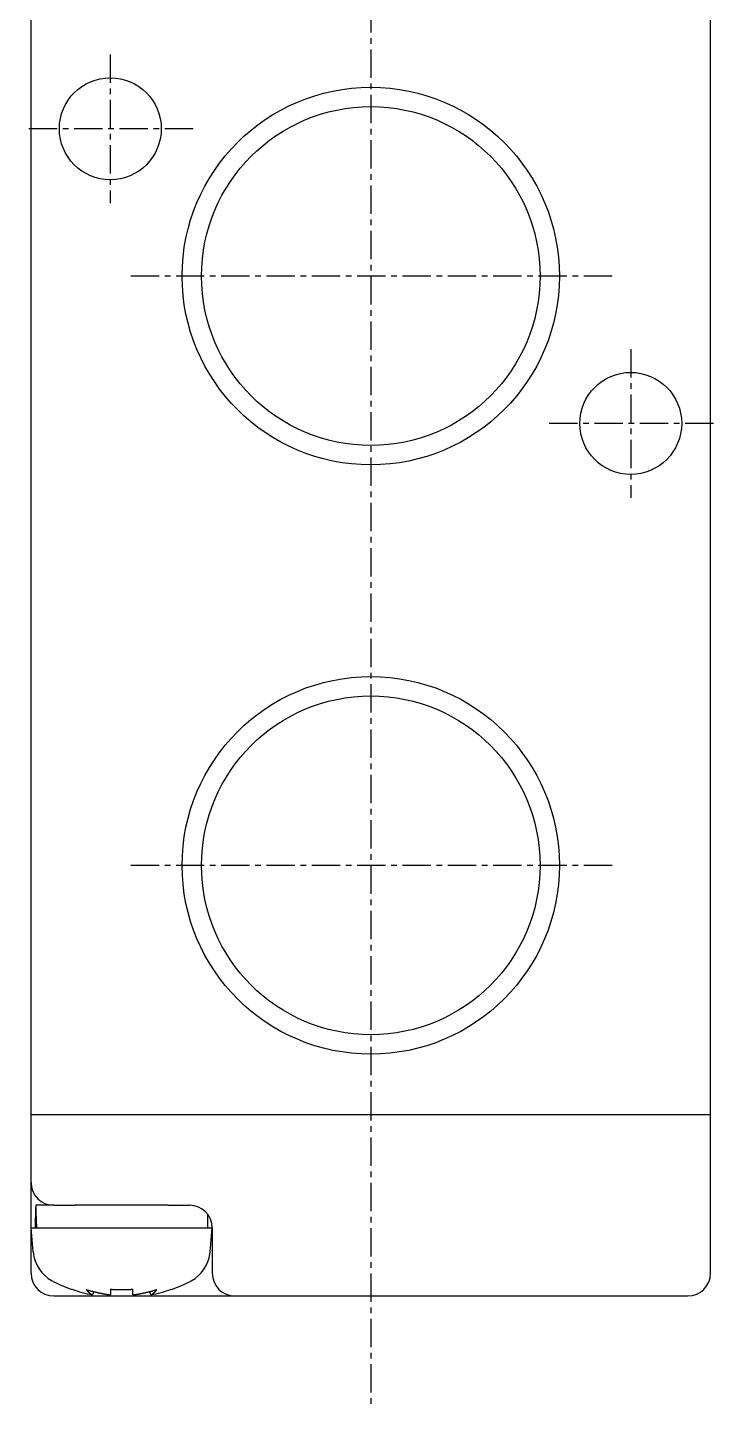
# Model space of a CAD drawing. Extents: x -7 to 305, y -225 to 131.
# Drawn here: x 269.5 to 299.8, y -159.9 to -99 of the extents above; entities that cross this region are included whole.
import ezdxf

# ---------------------------------------------------------------- set-up
doc = ezdxf.new("R2010")
doc.units = 0
doc.linetypes.add('CENTER', pattern=[2, 1.25, -0.25, 0.25, -0.25])
doc.layers.get('0').update_dxf_attribs({"linetype": 'CONTINUOUS'})
doc.layers.add('CENTER', color=1, linetype='CENTER')

msp = doc.modelspace()

# ---------------------------------------------------------------- linework, layer by layer
at = {"color": 7, "linetype": 'CONTINUOUS'}
for p, q in [((269.656, -153.988), (269.656, -44.988)), ((299.656, -153.988), (299.656, -49.488)), ((269.656, -146.988), (299.656, -146.988)), ((270.656, -150.988), (269.861, -150.988)), ((270.656, -150.988), (271.606, -150.988)), ((275.705, -150.988), (271.606, -150.988)), ((275.705, -150.988), (276.656, -150.988)), ((269.856, -151.988), (269.856, -151.538)), ((277.456, -151.988), (277.456, -151.388)), ((269.748, -153.047), (269.656, -151.988)), ((269.656, -151.988), (277.656, -151.988)), ((277.563, -153.047), (277.656, -151.988)), ((277.656, -151.988), (277.656, -153.988)), ((271.469, -154.69), (271.456, -154.705)), ((273.161, -154.69), (273.161, -154.94)), ((274.151, -154.94), (274.151, -154.69)), ((275.856, -154.705), (275.842, -154.69)), ((270.656, -154.988), (298.656, -154.988)), ((272.422, -154.796), (272.364, -154.94)), ((274.947, -154.94), (274.889, -154.796))]:
    msp.add_line(p, q, dxfattribs=at)
for points in [[(269.861, -150.988, 0), (269.861, -150.996, 0), (269.861, -151.004, 0), (269.86, -151.012, 0), (269.86, -151.02, 0), (269.86, -151.028, 0), (269.86, -151.035, 0), (269.86, -151.043, 0), (269.86, -151.051, 0), (269.86, -151.059, 0), (269.86, -151.067, 0), (269.859, -151.074, 0), (269.859, -151.082, 0), (269.859, -151.09, 0), (269.859, -151.098, 0), (269.859, -151.106, 0), (269.859, -151.113, 0), (269.859, -151.121, 0), (269.859, -151.129, 0), (269.858, -151.137, 0), (269.858, -151.145, 0), (269.858, -151.152, 0), (269.858, -151.16, 0), (269.858, -151.168, 0), (269.858, -151.176, 0), (269.858, -151.184, 0), (269.858, -151.192, 0), (269.858, -151.199, 0), (269.858, -151.207, 0), (269.857, -151.215, 0), (269.857, -151.223, 0), (269.857, -151.231, 0), (269.857, -151.238, 0), (269.857, -151.246, 0), (269.857, -151.254, 0), (269.857, -151.262, 0), (269.857, -151.27, 0), (269.857, -151.277, 0), (269.857, -151.285, 0), (269.857, -151.293, 0), (269.857, -151.301, 0), (269.857, -151.309, 0), (269.856, -151.317, 0), (269.856, -151.324, 0), (269.856, -151.332, 0), (269.856, -151.34, 0), (269.856, -151.348, 0), (269.856, -151.356, 0), (269.856, -151.363, 0), (269.856, -151.371, 0), (269.856, -151.379, 0), (269.856, -151.387, 0), (269.856, -151.395, 0), (269.856, -151.402, 0), (269.856, -151.41, 0), (269.856, -151.418, 0), (269.856, -151.426, 0), (269.856, -151.434, 0), (269.856, -151.442, 0), (269.856, -151.449, 0), (269.856, -151.457, 0), (269.856, -151.465, 0), (269.856, -151.473, 0), (269.856, -151.481, 0), (269.856, -151.488, 0), (269.856, -151.496, 0), (269.856, -151.504, 0), (269.856, -151.512, 0), (269.856, -151.52, 0), (269.856, -151.528, 0), (269.856, -151.535, 0), (269.856, -151.543, 0), (269.856, -151.551, 0), (269.856, -151.559, 0), (269.856, -151.567, 0), (269.856, -151.574, 0), (269.856, -151.582, 0), (269.856, -151.59, 0), (269.856, -151.598, 0), (269.856, -151.606, 0), (269.856, -151.613, 0), (269.856, -151.621, 0), (269.856, -151.629, 0), (269.856, -151.637, 0), (269.856, -151.645, 0), (269.856, -151.653, 0), (269.856, -151.66, 0), (269.856, -151.668, 0), (269.856, -151.676, 0), (269.856, -151.684, 0), (269.856, -151.692, 0), (269.856, -151.699, 0), (269.856, -151.707, 0), (269.856, -151.715, 0), (269.856, -151.723, 0), (269.856, -151.731, 0), (269.856, -151.739, 0), (269.856, -151.746, 0), (269.856, -151.754, 0), (269.856, -151.762, 0), (269.857, -151.77, 0), (269.857, -151.778, 0), (269.857, -151.785, 0), (269.857, -151.793, 0), (269.857, -151.801, 0), (269.857, -151.809, 0), (269.857, -151.817, 0), (269.857, -151.824, 0), (269.857, -151.832, 0), (269.857, -151.84, 0), (269.857, -151.848, 0), (269.857, -151.856, 0), (269.857, -151.864, 0), (269.858, -151.871, 0), (269.858, -151.879, 0), (269.858, -151.887, 0), (269.858, -151.895, 0), (269.858, -151.903, 0), (269.858, -151.91, 0), (269.858, -151.918, 0), (269.858, -151.926, 0), (269.858, -151.934, 0), (269.858, -151.942, 0), (269.859, -151.949, 0), (269.859, -151.957, 0), (269.859, -151.965, 0), (269.859, -151.973, 0), (269.859, -151.981, 0), (269.859, -151.988, 0)], [(269.861, -150.988, 0), (269.861, -150.996, 0), (269.861, -151.004, 0), (269.861, -151.012, 0), (269.862, -151.02, 0), (269.862, -151.028, 0), (269.862, -151.036, 0), (269.862, -151.043, 0), (269.862, -151.051, 0), (269.862, -151.059, 0), (269.863, -151.067, 0), (269.863, -151.075, 0), (269.863, -151.083, 0), (269.863, -151.09, 0), (269.863, -151.098, 0), (269.863, -151.106, 0), (269.864, -151.114, 0), (269.864, -151.122, 0), (269.864, -151.13, 0), (269.864, -151.137, 0), (269.864, -151.145, 0), (269.865, -151.153, 0), (269.865, -151.161, 0), (269.865, -151.169, 0), (269.865, -151.177, 0), (269.865, -151.185, 0), (269.866, -151.192, 0), (269.866, -151.2, 0), (269.866, -151.208, 0), (269.866, -151.216, 0), (269.866, -151.224, 0), (269.867, -151.232, 0), (269.867, -151.239, 0), (269.867, -151.247, 0), (269.867, -151.255, 0), (269.867, -151.263, 0), (269.868, -151.271, 0), (269.868, -151.278, 0), (269.868, -151.286, 0), (269.868, -151.294, 0), (269.869, -151.302, 0), (269.869, -151.31, 0), (269.869, -151.318, 0), (269.869, -151.325, 0), (269.87, -151.333, 0), (269.87, -151.341, 0), (269.87, -151.349, 0), (269.87, -151.357, 0), (269.871, -151.365, 0), (269.871, -151.372, 0), (269.871, -151.38, 0), (269.871, -151.388, 0), (269.872, -151.396, 0), (269.872, -151.404, 0), (269.872, -151.412, 0), (269.872, -151.419, 0), (269.873, -151.427, 0), (269.873, -151.435, 0), (269.873, -151.443, 0), (269.874, -151.451, 0), (269.874, -151.458, 0), (269.874, -151.466, 0), (269.874, -151.474, 0), (269.875, -151.482, 0), (269.875, -151.49, 0), (269.875, -151.498, 0), (269.875, -151.505, 0), (269.876, -151.513, 0), (269.876, -151.521, 0), (269.876, -151.529, 0), (269.877, -151.537, 0), (269.877, -151.544, 0), (269.877, -151.552, 0), (269.878, -151.56, 0), (269.878, -151.568, 0), (269.878, -151.576, 0), (269.879, -151.583, 0), (269.879, -151.591, 0), (269.879, -151.599, 0), (269.879, -151.607, 0), (269.88, -151.615, 0), (269.88, -151.622, 0), (269.88, -151.63, 0), (269.881, -151.638, 0), (269.881, -151.646, 0), (269.881, -151.654, 0), (269.882, -151.662, 0), (269.882, -151.669, 0), (269.882, -151.677, 0), (269.883, -151.685, 0), (269.883, -151.693, 0), (269.883, -151.701, 0), (269.884, -151.708, 0), (269.884, -151.716, 0), (269.885, -151.724, 0), (269.885, -151.732, 0), (269.885, -151.739, 0), (269.886, -151.747, 0), (269.886, -151.755, 0), (269.886, -151.763, 0), (269.887, -151.771, 0), (269.887, -151.778, 0), (269.887, -151.786, 0), (269.888, -151.794, 0), (269.888, -151.802, 0), (269.889, -151.81, 0), (269.889, -151.817, 0), (269.889, -151.825, 0), (269.89, -151.833, 0), (269.89, -151.841, 0), (269.89, -151.849, 0), (269.891, -151.856, 0), (269.891, -151.864, 0), (269.892, -151.872, 0), (269.892, -151.88, 0), (269.892, -151.887, 0), (269.893, -151.895, 0), (269.893, -151.903, 0), (269.894, -151.911, 0), (269.894, -151.919, 0), (269.894, -151.926, 0), (269.895, -151.934, 0), (269.895, -151.942, 0), (269.896, -151.95, 0), (269.896, -151.957, 0), (269.896, -151.965, 0), (269.897, -151.973, 0), (269.897, -151.981, 0), (269.898, -151.988, 0)], [(272.1, -154.705, 0), (272.102, -154.707, 0), (272.103, -154.71, 0), (272.105, -154.712, 0), (272.107, -154.715, 0), (272.109, -154.717, 0), (272.111, -154.72, 0), (272.112, -154.722, 0), (272.114, -154.725, 0), (272.116, -154.727, 0), (272.118, -154.73, 0), (272.12, -154.732, 0), (272.121, -154.734, 0), (272.123, -154.737, 0), (272.125, -154.739, 0), (272.127, -154.742, 0), (272.129, -154.744, 0), (272.13, -154.746, 0), (272.132, -154.749, 0), (272.134, -154.751, 0), (272.136, -154.753, 0), (272.138, -154.756, 0), (272.14, -154.758, 0), (272.142, -154.76, 0), (272.143, -154.762, 0), (272.145, -154.765, 0), (272.147, -154.767, 0), (272.149, -154.769, 0), (272.151, -154.771, 0), (272.153, -154.774, 0), (272.155, -154.776, 0), (272.157, -154.778, 0), (272.159, -154.78, 0), (272.16, -154.782, 0), (272.162, -154.785, 0), (272.164, -154.787, 0), (272.166, -154.789, 0), (272.168, -154.791, 0), (272.17, -154.793, 0), (272.172, -154.795, 0), (272.174, -154.797, 0), (272.176, -154.799, 0), (272.178, -154.802, 0), (272.18, -154.804, 0), (272.182, -154.806, 0), (272.184, -154.808, 0), (272.186, -154.81, 0), (272.188, -154.812, 0), (272.19, -154.814, 0), (272.192, -154.816, 0), (272.194, -154.818, 0), (272.196, -154.82, 0), (272.198, -154.822, 0), (272.2, -154.824, 0), (272.202, -154.826, 0), (272.204, -154.828, 0), (272.206, -154.83, 0), (272.208, -154.831, 0), (272.21, -154.833, 0), (272.212, -154.835, 0), (272.214, -154.837, 0), (272.216, -154.839, 0), (272.218, -154.841, 0), (272.22, -154.843, 0), (272.222, -154.845, 0), (272.224, -154.846, 0), (272.226, -154.848, 0), (272.228, -154.85, 0), (272.23, -154.852, 0), (272.232, -154.854, 0), (272.235, -154.855, 0), (272.237, -154.857, 0), (272.239, -154.859, 0), (272.241, -154.861, 0), (272.243, -154.862, 0), (272.245, -154.864, 0), (272.247, -154.866, 0), (272.249, -154.868, 0), (272.251, -154.869, 0), (272.254, -154.871, 0), (272.256, -154.873, 0), (272.258, -154.874, 0), (272.26, -154.876, 0), (272.262, -154.877, 0), (272.264, -154.879, 0), (272.267, -154.881, 0), (272.269, -154.882, 0), (272.271, -154.884, 0), (272.273, -154.885, 0), (272.275, -154.887, 0), (272.277, -154.889, 0), (272.28, -154.89, 0), (272.282, -154.892, 0), (272.284, -154.893, 0), (272.286, -154.895, 0), (272.288, -154.896, 0), (272.291, -154.898, 0), (272.293, -154.899, 0), (272.295, -154.901, 0), (272.297, -154.902, 0), (272.3, -154.904, 0), (272.302, -154.905, 0), (272.304, -154.906, 0), (272.306, -154.908, 0), (272.308, -154.909, 0), (272.311, -154.911, 0), (272.313, -154.912, 0), (272.315, -154.913, 0), (272.318, -154.915, 0), (272.32, -154.916, 0), (272.322, -154.917, 0), (272.324, -154.919, 0), (272.327, -154.92, 0), (272.329, -154.921, 0), (272.331, -154.923, 0), (272.334, -154.924, 0), (272.336, -154.925, 0), (272.338, -154.926, 0), (272.34, -154.928, 0), (272.343, -154.929, 0), (272.345, -154.93, 0), (272.347, -154.931, 0), (272.35, -154.933, 0), (272.352, -154.934, 0), (272.354, -154.935, 0), (272.357, -154.936, 0), (272.359, -154.937, 0), (272.362, -154.938, 0), (272.364, -154.94, 0)], [(272.1, -154.705, 0), (272.108, -154.707, 0), (272.116, -154.71, 0), (272.125, -154.712, 0), (272.133, -154.715, 0), (272.141, -154.717, 0), (272.149, -154.72, 0), (272.157, -154.722, 0), (272.166, -154.725, 0), (272.174, -154.727, 0), (272.182, -154.73, 0), (272.19, -154.732, 0), (272.198, -154.734, 0), (272.207, -154.737, 0), (272.215, -154.739, 0), (272.223, -154.742, 0), (272.231, -154.744, 0), (272.239, -154.746, 0), (272.248, -154.749, 0), (272.256, -154.751, 0), (272.264, -154.753, 0), (272.272, -154.756, 0), (272.281, -154.758, 0), (272.289, -154.76, 0), (272.297, -154.762, 0), (272.305, -154.765, 0), (272.314, -154.767, 0), (272.322, -154.769, 0), (272.33, -154.771, 0), (272.338, -154.774, 0), (272.347, -154.776, 0), (272.355, -154.778, 0), (272.363, -154.78, 0), (272.371, -154.782, 0), (272.38, -154.785, 0), (272.388, -154.787, 0), (272.396, -154.789, 0), (272.404, -154.791, 0), (272.413, -154.793, 0), (272.421, -154.795, 0), (272.429, -154.797, 0), (272.437, -154.799, 0), (272.446, -154.802, 0), (272.454, -154.804, 0), (272.462, -154.806, 0), (272.47, -154.808, 0), (272.479, -154.81, 0), (272.487, -154.812, 0), (272.495, -154.814, 0), (272.504, -154.816, 0), (272.512, -154.818, 0), (272.52, -154.82, 0), (272.528, -154.822, 0), (272.537, -154.824, 0), (272.545, -154.826, 0), (272.553, -154.828, 0), (272.561, -154.83, 0), (272.57, -154.831, 0), (272.578, -154.833, 0), (272.586, -154.835, 0), (272.595, -154.837, 0), (272.603, -154.839, 0), (272.611, -154.841, 0), (272.62, -154.843, 0), (272.628, -154.845, 0), (272.636, -154.846, 0), (272.644, -154.848, 0), (272.653, -154.85, 0), (272.661, -154.852, 0), (272.669, -154.854, 0), (272.678, -154.855, 0), (272.686, -154.857, 0), (272.694, -154.859, 0), (272.703, -154.861, 0), (272.711, -154.862, 0), (272.719, -154.864, 0), (272.727, -154.866, 0), (272.736, -154.868, 0), (272.744, -154.869, 0), (272.752, -154.871, 0), (272.761, -154.873, 0), (272.769, -154.874, 0), (272.777, -154.876, 0), (272.786, -154.877, 0), (272.794, -154.879, 0), (272.802, -154.881, 0), (272.811, -154.882, 0), (272.819, -154.884, 0), (272.827, -154.885, 0), (272.836, -154.887, 0), (272.844, -154.889, 0), (272.852, -154.89, 0), (272.861, -154.892, 0), (272.869, -154.893, 0), (272.877, -154.895, 0), (272.886, -154.896, 0), (272.894, -154.898, 0), (272.902, -154.899, 0), (272.911, -154.901, 0), (272.919, -154.902, 0), (272.927, -154.904, 0), (272.935, -154.905, 0), (272.944, -154.906, 0), (272.952, -154.908, 0), (272.96, -154.909, 0), (272.969, -154.911, 0), (272.977, -154.912, 0), (272.985, -154.913, 0), (272.994, -154.915, 0), (273.002, -154.916, 0), (273.011, -154.917, 0), (273.019, -154.919, 0), (273.027, -154.92, 0), (273.036, -154.921, 0), (273.044, -154.923, 0), (273.052, -154.924, 0), (273.061, -154.925, 0), (273.069, -154.926, 0), (273.077, -154.928, 0), (273.086, -154.929, 0), (273.094, -154.93, 0), (273.102, -154.931, 0), (273.111, -154.933, 0), (273.119, -154.934, 0), (273.127, -154.935, 0), (273.136, -154.936, 0), (273.144, -154.937, 0), (273.152, -154.938, 0), (273.161, -154.94, 0)], [(273.161, -154.69, 0), (273.168, -154.69, 0), (273.176, -154.69, 0), (273.184, -154.691, 0), (273.191, -154.691, 0), (273.199, -154.692, 0), (273.207, -154.692, 0), (273.215, -154.693, 0), (273.222, -154.693, 0), (273.23, -154.694, 0), (273.238, -154.694, 0), (273.246, -154.694, 0), (273.253, -154.695, 0), (273.261, -154.695, 0), (273.269, -154.696, 0), (273.276, -154.696, 0), (273.284, -154.696, 0), (273.292, -154.697, 0), (273.3, -154.697, 0), (273.307, -154.697, 0), (273.315, -154.698, 0), (273.323, -154.698, 0), (273.331, -154.698, 0), (273.338, -154.699, 0), (273.346, -154.699, 0), (273.354, -154.699, 0), (273.362, -154.699, 0), (273.369, -154.7, 0), (273.377, -154.7, 0), (273.385, -154.7, 0), (273.392, -154.701, 0), (273.4, -154.701, 0), (273.408, -154.701, 0), (273.416, -154.701, 0), (273.423, -154.701, 0), (273.431, -154.702, 0), (273.439, -154.702, 0), (273.447, -154.702, 0), (273.454, -154.702, 0), (273.462, -154.703, 0), (273.47, -154.703, 0), (273.478, -154.703, 0), (273.485, -154.703, 0), (273.493, -154.703, 0), (273.501, -154.703, 0), (273.509, -154.704, 0), (273.516, -154.704, 0), (273.524, -154.704, 0), (273.532, -154.704, 0), (273.539, -154.704, 0), (273.547, -154.704, 0), (273.555, -154.704, 0), (273.563, -154.704, 0), (273.57, -154.704, 0), (273.578, -154.704, 0), (273.586, -154.705, 0), (273.594, -154.705, 0), (273.601, -154.705, 0), (273.609, -154.705, 0), (273.617, -154.705, 0), (273.625, -154.705, 0), (273.632, -154.705, 0), (273.64, -154.705, 0), (273.648, -154.705, 0), (273.656, -154.705, 0), (273.663, -154.705, 0), (273.671, -154.705, 0), (273.679, -154.705, 0), (273.687, -154.705, 0), (273.694, -154.705, 0), (273.702, -154.705, 0), (273.71, -154.705, 0), (273.718, -154.705, 0), (273.725, -154.705, 0), (273.733, -154.704, 0), (273.741, -154.704, 0), (273.749, -154.704, 0), (273.756, -154.704, 0), (273.764, -154.704, 0), (273.772, -154.704, 0), (273.78, -154.704, 0), (273.787, -154.704, 0), (273.795, -154.704, 0), (273.803, -154.704, 0), (273.81, -154.703, 0), (273.818, -154.703, 0), (273.826, -154.703, 0), (273.834, -154.703, 0), (273.841, -154.703, 0), (273.849, -154.703, 0), (273.857, -154.702, 0), (273.865, -154.702, 0), (273.872, -154.702, 0), (273.88, -154.702, 0), (273.888, -154.701, 0), (273.896, -154.701, 0), (273.903, -154.701, 0), (273.911, -154.701, 0), (273.919, -154.701, 0), (273.927, -154.7, 0), (273.934, -154.7, 0), (273.942, -154.7, 0), (273.95, -154.699, 0), (273.957, -154.699, 0), (273.965, -154.699, 0), (273.973, -154.699, 0), (273.981, -154.698, 0), (273.988, -154.698, 0), (273.996, -154.698, 0), (274.004, -154.697, 0), (274.012, -154.697, 0), (274.019, -154.697, 0), (274.027, -154.696, 0), (274.035, -154.696, 0), (274.043, -154.696, 0), (274.05, -154.695, 0), (274.058, -154.695, 0), (274.066, -154.694, 0), (274.073, -154.694, 0), (274.081, -154.694, 0), (274.089, -154.693, 0), (274.097, -154.693, 0), (274.104, -154.692, 0), (274.112, -154.692, 0), (274.12, -154.691, 0), (274.127, -154.691, 0), (274.135, -154.69, 0), (274.143, -154.69, 0), (274.151, -154.69, 0)], [(274.151, -154.94, 0), (274.159, -154.938, 0), (274.167, -154.937, 0), (274.176, -154.936, 0), (274.184, -154.935, 0), (274.192, -154.934, 0), (274.201, -154.933, 0), (274.209, -154.931, 0), (274.217, -154.93, 0), (274.226, -154.929, 0), (274.234, -154.928, 0), (274.242, -154.926, 0), (274.251, -154.925, 0), (274.259, -154.924, 0), (274.267, -154.923, 0), (274.276, -154.921, 0), (274.284, -154.92, 0), (274.292, -154.919, 0), (274.301, -154.917, 0), (274.309, -154.916, 0), (274.317, -154.915, 0), (274.326, -154.913, 0), (274.334, -154.912, 0), (274.342, -154.911, 0), (274.351, -154.909, 0), (274.359, -154.908, 0), (274.367, -154.906, 0), (274.376, -154.905, 0), (274.384, -154.904, 0), (274.392, -154.902, 0), (274.401, -154.901, 0), (274.409, -154.899, 0), (274.417, -154.898, 0), (274.426, -154.896, 0), (274.434, -154.895, 0), (274.442, -154.893, 0), (274.451, -154.892, 0), (274.459, -154.89, 0), (274.467, -154.889, 0), (274.476, -154.887, 0), (274.484, -154.885, 0), (274.492, -154.884, 0), (274.501, -154.882, 0), (274.509, -154.881, 0), (274.517, -154.879, 0), (274.526, -154.877, 0), (274.534, -154.876, 0), (274.542, -154.874, 0), (274.551, -154.873, 0), (274.559, -154.871, 0), (274.567, -154.869, 0), (274.575, -154.868, 0), (274.584, -154.866, 0), (274.592, -154.864, 0), (274.6, -154.862, 0), (274.609, -154.861, 0), (274.617, -154.859, 0), (274.625, -154.857, 0), (274.634, -154.855, 0), (274.642, -154.854, 0), (274.65, -154.852, 0), (274.659, -154.85, 0), (274.667, -154.848, 0), (274.675, -154.846, 0), (274.683, -154.845, 0), (274.692, -154.843, 0), (274.7, -154.841, 0), (274.708, -154.839, 0), (274.717, -154.837, 0), (274.725, -154.835, 0), (274.733, -154.833, 0), (274.741, -154.831, 0), (274.75, -154.83, 0), (274.758, -154.828, 0), (274.766, -154.826, 0), (274.775, -154.824, 0), (274.783, -154.822, 0), (274.791, -154.82, 0), (274.799, -154.818, 0), (274.808, -154.816, 0), (274.816, -154.814, 0), (274.824, -154.812, 0), (274.833, -154.81, 0), (274.841, -154.808, 0), (274.849, -154.806, 0), (274.857, -154.804, 0), (274.866, -154.802, 0), (274.874, -154.799, 0), (274.882, -154.797, 0), (274.89, -154.795, 0), (274.899, -154.793, 0), (274.907, -154.791, 0), (274.915, -154.789, 0), (274.923, -154.787, 0), (274.932, -154.785, 0), (274.94, -154.782, 0), (274.948, -154.78, 0), (274.956, -154.778, 0), (274.965, -154.776, 0), (274.973, -154.774, 0), (274.981, -154.771, 0), (274.989, -154.769, 0), (274.998, -154.767, 0), (275.006, -154.765, 0), (275.014, -154.762, 0), (275.022, -154.76, 0), (275.031, -154.758, 0), (275.039, -154.756, 0), (275.047, -154.753, 0), (275.055, -154.751, 0), (275.064, -154.749, 0), (275.072, -154.746, 0), (275.08, -154.744, 0), (275.088, -154.742, 0), (275.096, -154.739, 0), (275.105, -154.737, 0), (275.113, -154.734, 0), (275.121, -154.732, 0), (275.129, -154.73, 0), (275.137, -154.727, 0), (275.146, -154.725, 0), (275.154, -154.722, 0), (275.162, -154.72, 0), (275.17, -154.717, 0), (275.178, -154.715, 0), (275.187, -154.712, 0), (275.195, -154.71, 0), (275.203, -154.707, 0), (275.211, -154.705, 0)], [(274.948, -154.939, 0), (274.95, -154.938, 0), (274.952, -154.937, 0), (274.955, -154.936, 0), (274.957, -154.935, 0), (274.959, -154.934, 0), (274.962, -154.932, 0), (274.964, -154.931, 0), (274.966, -154.93, 0), (274.969, -154.929, 0), (274.971, -154.928, 0), (274.973, -154.926, 0), (274.976, -154.925, 0), (274.978, -154.924, 0), (274.98, -154.923, 0), (274.983, -154.921, 0), (274.985, -154.92, 0), (274.987, -154.919, 0), (274.989, -154.917, 0), (274.992, -154.916, 0), (274.994, -154.915, 0), (274.996, -154.913, 0), (274.999, -154.912, 0), (275.001, -154.91, 0), (275.003, -154.909, 0), (275.005, -154.908, 0), (275.008, -154.906, 0), (275.01, -154.905, 0), (275.012, -154.903, 0), (275.014, -154.902, 0), (275.016, -154.901, 0), (275.019, -154.899, 0), (275.021, -154.898, 0), (275.023, -154.896, 0), (275.025, -154.895, 0), (275.028, -154.893, 0), (275.03, -154.892, 0), (275.032, -154.89, 0), (275.034, -154.888, 0), (275.036, -154.887, 0), (275.038, -154.885, 0), (275.041, -154.884, 0), (275.043, -154.882, 0), (275.045, -154.881, 0), (275.047, -154.879, 0), (275.049, -154.877, 0), (275.051, -154.876, 0), (275.054, -154.874, 0), (275.056, -154.872, 0), (275.058, -154.871, 0), (275.06, -154.869, 0), (275.062, -154.867, 0), (275.064, -154.866, 0), (275.066, -154.864, 0), (275.068, -154.862, 0), (275.071, -154.861, 0), (275.073, -154.859, 0), (275.075, -154.857, 0), (275.077, -154.855, 0), (275.079, -154.853, 0), (275.081, -154.852, 0), (275.083, -154.85, 0), (275.085, -154.848, 0), (275.087, -154.846, 0), (275.089, -154.844, 0), (275.091, -154.843, 0), (275.093, -154.841, 0), (275.095, -154.839, 0), (275.098, -154.837, 0), (275.1, -154.835, 0), (275.102, -154.833, 0), (275.104, -154.831, 0), (275.106, -154.829, 0), (275.108, -154.827, 0), (275.11, -154.826, 0), (275.112, -154.824, 0), (275.114, -154.822, 0), (275.116, -154.82, 0), (275.118, -154.818, 0), (275.12, -154.816, 0), (275.122, -154.814, 0), (275.124, -154.812, 0), (275.126, -154.81, 0), (275.128, -154.808, 0), (275.13, -154.806, 0), (275.132, -154.804, 0), (275.133, -154.801, 0), (275.135, -154.799, 0), (275.137, -154.797, 0), (275.139, -154.795, 0), (275.141, -154.793, 0), (275.143, -154.791, 0), (275.145, -154.789, 0), (275.147, -154.787, 0), (275.149, -154.785, 0), (275.151, -154.782, 0), (275.153, -154.78, 0), (275.155, -154.778, 0), (275.157, -154.776, 0), (275.158, -154.774, 0), (275.16, -154.771, 0), (275.162, -154.769, 0), (275.164, -154.767, 0), (275.166, -154.765, 0), (275.168, -154.762, 0), (275.17, -154.76, 0), (275.172, -154.758, 0), (275.173, -154.756, 0), (275.175, -154.753, 0), (275.177, -154.751, 0), (275.179, -154.749, 0), (275.181, -154.746, 0), (275.183, -154.744, 0), (275.184, -154.742, 0), (275.186, -154.739, 0), (275.188, -154.737, 0), (275.19, -154.734, 0), (275.192, -154.732, 0), (275.194, -154.73, 0), (275.195, -154.727, 0), (275.197, -154.725, 0), (275.199, -154.722, 0), (275.201, -154.72, 0), (275.202, -154.717, 0), (275.204, -154.715, 0), (275.206, -154.712, 0), (275.208, -154.71, 0), (275.21, -154.707, 0), (275.211, -154.705, 0)]]:
    msp.add_polyline3d(points, dxfattribs=at)
for centre, radius in [((273.155, -103.488), 2.25), ((284.656, -109.988), 7.475), ((296.132, -116.488), 2.25), ((284.656, -135.988), 7.475)]:
    msp.add_circle(centre, radius, dxfattribs=at)
at = {"color": 3, "linetype": 'CONTINUOUS'}
for centre in [(284.656, -109.988), (284.656, -135.988)]:
    msp.add_circle(centre, 8.331, dxfattribs=at)
at = {"color": 7, "linetype": 'CONTINUOUS'}
for centre, radius, start, end in [((270.656, -149.988), 1, 180, 270), ((276.656, -151.988), 1, 0, 90), ((271.342, -152.908), 1.6, 185, 241.82727), ((275.969, -152.908), 1.6, 298.17273, 355), ((270.656, -153.988), 1, 180, 270), ((278.656, -153.988), 1, 180, 270), ((298.656, -153.988), 1, 270, 0), ((273.656, -148.588), 6.5, 241.82727, 250.21683), ((273.656, -148.588), 6.481, 250.28048, 258.50356), ((273.656, -148.588), 6.481, 281.49644, 289.71952), ((273.656, -148.588), 6.5, 289.78317, 298.17273)]:
    msp.add_arc(centre, radius, start, end, dxfattribs=at)
at = {"layer": 'CENTER', "color": 1, "linetype": 'CENTER'}
for p, q in [((284.656, 22.005), (284.656, -159.948)), ((273.155, -100.211), (273.155, -106.766)), ((276.806, -103.488), (269.503, -103.488)), ((295.306, -109.988), (274.006, -109.988)), ((296.132, -113.211), (296.132, -119.766)), ((299.783, -116.488), (292.48, -116.488)), ((295.306, -135.988), (274.006, -135.988))]:
    msp.add_line(p, q, dxfattribs=at)

doc.saveas('drawing.dxf')
